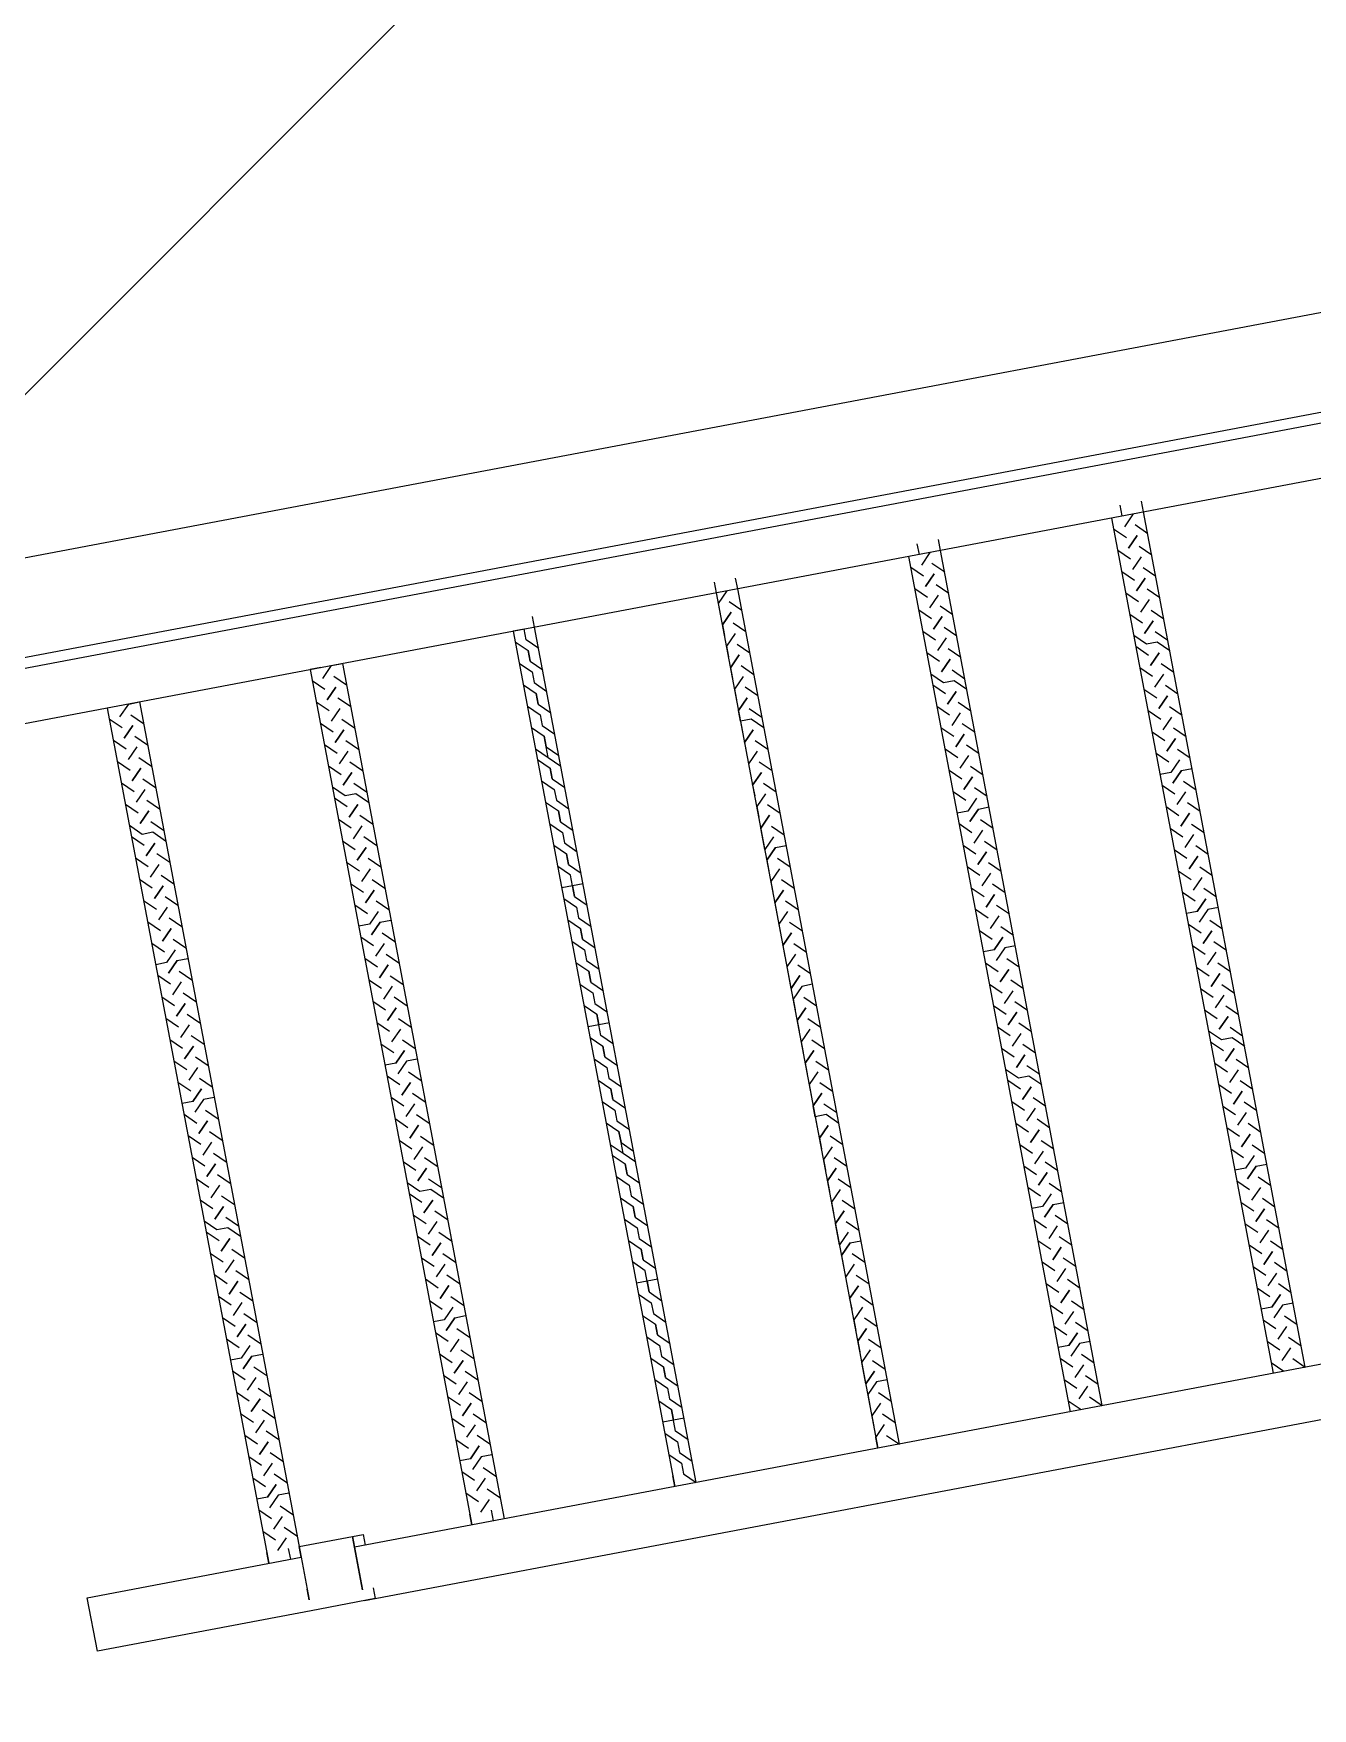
# Model space of a CAD drawing. Extents: x 407440 to 411585, y 6041728 to 6045069.
# Drawn here: x 408217.95 to 408224.7, y 6044252.97 to 6044261.81 of the extents above; entities that cross this region are included whole.
import ezdxf

# ---------------------------------------------------------------- set-up
doc = ezdxf.new("R2010")
doc.units = 0
doc.header["$LTSCALE"] = 5
doc.linetypes.add('foc-TIELINE', pattern=[1.875, 1.25, -0.625])
doc.layers.add('P-PROPOSED-EXISTING-H', color=59, linetype='Continuous')
doc.layers.add('T-TIE', color=201, linetype='foc-TIELINE')

# ---------------------------------------------------------------- blocks, each defined once
blk = doc.blocks.new('P-RIG-877')
at = {"layer": 'T-TIE', "linetype": 'ByBlock', "lineweight": 25}
for points in [[(-6.8196, -25.5561), (-5.7404, -25.5561), (-5.7404, -13.2258), (-9.5405, -13.2258), (-9.5405, -25.5561), (-8.4613, -25.5561)], [(-5.6715, -22.2956), (-5.6715, -25.1084), (-5.7289, -25.1084), (-5.7289, -22.2956), (-5.6944, -22.2956)], [(-6.7736, -25.5561), (-6.7736, -25.4528), (-5.8437, -25.4528), (-5.8437, -22.3645), (-9.4486, -22.3645), (-9.4486, -25.4528), (-8.5072, -25.4528), (-8.5072, -25.5561)], [(-4.6956, -24.8213), (-4.6956, -23.7651), (-4.6956, -23.7077), (-4.7071, -23.7077), (-4.7186, -23.7077), (-4.7071, -23.7077), (-4.753, -23.7077), (-4.7645, -23.7077), (-4.7645, -23.7651), (-4.753, -23.7651), (-4.753, -24.8213)], [(-4.7645, -23.811), (-4.753, -23.7996), (-5.6715, -23.7996), (-5.683, -23.7996)], [(-5.66, -23.811), (-5.6485, -23.7996)], [(-5.637, -23.811), (-5.6256, -23.7996)], [(-5.6141, -23.811), (-5.6026, -23.7996)], [(-5.5911, -23.811), (-5.5796, -23.7996)], [(-5.5682, -23.811), (-5.5567, -23.7996)], [(-5.5222, -23.7996), (-5.5337, -23.811), (-5.5337, -23.8225), (-5.5452, -23.834)], [(-5.5452, -23.811), (-5.5337, -23.7996)], [(-5.5108, -23.811), (-5.4993, -23.7996)], [(-5.4878, -23.811), (-5.4763, -23.7996)], [(-5.4648, -23.811), (-5.4533, -23.7996)], [(-5.4419, -23.811), (-5.4304, -23.7996)], [(-5.4189, -23.811), (-5.4074, -23.7996)], [(-5.3959, -23.811), (-5.3959, -23.7996)], [(-5.3845, -23.811), (-5.373, -23.7996)], [(-5.3615, -23.811), (-5.35, -23.7996)], [(-5.3385, -23.811), (-5.3271, -23.7996)], [(-5.3156, -23.811), (-5.3041, -23.7996)], [(-5.2926, -23.811), (-5.2811, -23.7996)], [(-5.2697, -23.811), (-5.2582, -23.7996)], [(-5.2467, -23.7996), (-5.2467, -23.811), (-5.2352, -23.8225)], [(-5.2352, -23.811), (-5.2237, -23.7996)], [(-5.2123, -23.811), (-5.2008, -23.7996)], [(-5.1893, -23.811), (-5.1778, -23.7996)], [(-5.1663, -23.811), (-5.1548, -23.7996)], [(-5.1434, -23.811), (-5.1319, -23.7996)], [(-5.0974, -23.7996), (-5.1089, -23.811), (-5.1089, -23.8225), (-5.1204, -23.834)], [(-5.1204, -23.811), (-5.1089, -23.7996)], [(-5.086, -23.811), (-5.0745, -23.7996)], [(-5.063, -23.811), (-5.0515, -23.7996)], [(-5.04, -23.811), (-5.0286, -23.7996)], [(-5.0171, -23.811), (-5.0056, -23.7996)], [(-4.9941, -23.811), (-4.9826, -23.7996)], [(-4.9712, -23.811), (-4.9712, -23.7996)], [(-4.9597, -23.811), (-4.9482, -23.7996)], [(-4.9367, -23.811), (-4.9252, -23.7996)], [(-4.9138, -23.811), (-4.9023, -23.7996)], [(-4.8908, -23.811), (-4.8793, -23.7996)], [(-4.8678, -23.811), (-4.8563, -23.7996)], [(-4.8449, -23.811), (-4.8334, -23.7996)], [(-4.8219, -23.7996), (-4.8219, -23.811), (-4.8104, -23.8225)], [(-4.8104, -23.811), (-4.7989, -23.7996)], [(-4.7875, -23.811), (-4.776, -23.7996)], [(-5.6715, -23.8225), (-5.683, -23.8225)], [(-5.6715, -23.811), (-5.66, -23.8225)], [(-5.66, -23.834), (-5.6485, -23.8225)], [(-5.637, -23.834), (-5.6256, -23.8225)], [(-5.6256, -23.811), (-5.6141, -23.8225)], [(-5.6141, -23.834), (-5.6026, -23.8225)], [(-5.5911, -23.834), (-5.5796, -23.8225)], [(-5.5796, -23.811), (-5.5682, -23.8225)], [(-5.5682, -23.834), (-5.5567, -23.8225)], [(-5.5337, -23.834), (-5.5222, -23.8225)], [(-5.5108, -23.834), (-5.4993, -23.8225)], [(-5.4993, -23.811), (-5.4878, -23.8225)], [(-5.4878, -23.834), (-5.4763, -23.8225)], [(-5.4648, -23.834), (-5.4533, -23.8225)], [(-5.4533, -23.811), (-5.4419, -23.8225)], [(-5.4419, -23.834), (-5.4304, -23.8225)], [(-5.4189, -23.834), (-5.4074, -23.8225)], [(-5.4074, -23.811), (-5.3959, -23.8225), (-5.3959, -23.834)], [(-5.3845, -23.834), (-5.373, -23.8225)], [(-5.373, -23.811), (-5.3615, -23.8225)], [(-5.3615, -23.834), (-5.35, -23.8225)], [(-5.3385, -23.834), (-5.3271, -23.8225)], [(-5.3271, -23.811), (-5.3156, -23.8225)], [(-5.3156, -23.834), (-5.3041, -23.8225)], [(-5.2926, -23.834), (-5.2811, -23.8225)], [(-5.2811, -23.811), (-5.2697, -23.8225)], [(-5.2697, -23.834), (-5.2582, -23.8225)], [(-5.2467, -23.8225), (-5.2582, -23.811), (-5.2467, -23.8225), (-5.2467, -23.834)], [(-5.2352, -23.834), (-5.2237, -23.8225)], [(-5.2123, -23.834), (-5.2008, -23.8225)], [(-5.2008, -23.811), (-5.1893, -23.8225)], [(-5.1893, -23.834), (-5.1778, -23.8225)], [(-5.1663, -23.834), (-5.1548, -23.8225)], [(-5.1548, -23.811), (-5.1434, -23.8225)], [(-5.1434, -23.834), (-5.1319, -23.8225)], [(-5.1089, -23.834), (-5.0974, -23.8225)], [(-5.086, -23.834), (-5.0745, -23.8225)], [(-5.0745, -23.811), (-5.063, -23.8225)], [(-5.063, -23.834), (-5.0515, -23.8225)], [(-5.04, -23.834), (-5.0286, -23.8225)], [(-5.0286, -23.811), (-5.0171, -23.8225)], [(-5.0171, -23.834), (-5.0056, -23.8225)], [(-4.9941, -23.834), (-4.9826, -23.8225)], [(-4.9826, -23.811), (-4.9712, -23.8225), (-4.9712, -23.834)], [(-4.9597, -23.834), (-4.9482, -23.8225)], [(-4.9482, -23.811), (-4.9367, -23.8225)], [(-4.9367, -23.834), (-4.9252, -23.8225)], [(-4.9138, -23.834), (-4.9023, -23.8225)], [(-4.9023, -23.811), (-4.8908, -23.8225)], [(-4.8908, -23.834), (-4.8793, -23.8225)], [(-4.8678, -23.834), (-4.8563, -23.8225)], [(-4.8563, -23.811), (-4.8449, -23.8225)], [(-4.8449, -23.834), (-4.8334, -23.8225)], [(-4.8219, -23.8225), (-4.8334, -23.811), (-4.8219, -23.8225), (-4.8219, -23.834)], [(-4.8104, -23.834), (-4.7989, -23.8225)], [(-4.7989, -23.811), (-4.7875, -23.8225)], [(-4.7875, -23.834), (-4.776, -23.8225)], [(-4.776, -23.811), (-4.7645, -23.8225)], [(-4.7645, -23.834), (-4.753, -23.8225)], [(-5.6715, -23.834), (-4.753, -23.834)], [(-4.7645, -24.0292), (-4.753, -24.0177), (-5.6715, -24.0177), (-5.683, -24.0177)], [(-5.66, -24.0292), (-5.6485, -24.0177)], [(-5.637, -24.0292), (-5.6256, -24.0177)], [(-5.6141, -24.0292), (-5.6026, -24.0177)], [(-5.5911, -24.0292), (-5.5796, -24.0177)], [(-5.5682, -24.0292), (-5.5567, -24.0177)], [(-5.5222, -24.0177), (-5.5337, -24.0292), (-5.5337, -24.0406), (-5.5452, -24.0521)], [(-5.5452, -24.0292), (-5.5337, -24.0177)], [(-5.5108, -24.0292), (-5.4993, -24.0177)], [(-5.4878, -24.0292), (-5.4763, -24.0177)], [(-5.4648, -24.0292), (-5.4533, -24.0177)], [(-5.4419, -24.0292), (-5.4304, -24.0177)], [(-5.4189, -24.0292), (-5.4074, -24.0177)], [(-5.3959, -24.0292), (-5.3959, -24.0177)], [(-5.3845, -24.0292), (-5.373, -24.0177)], [(-5.3615, -24.0292), (-5.35, -24.0177)], [(-5.3385, -24.0292), (-5.3271, -24.0177)], [(-5.3156, -24.0292), (-5.3041, -24.0177)], [(-5.2926, -24.0292), (-5.2811, -24.0177)], [(-5.2697, -24.0292), (-5.2582, -24.0177)], [(-5.2467, -24.0177), (-5.2467, -24.0292), (-5.2352, -24.0406)], [(-5.2352, -24.0292), (-5.2237, -24.0177)], [(-5.2123, -24.0292), (-5.2008, -24.0177)], [(-5.1893, -24.0292), (-5.1778, -24.0177)], [(-5.1663, -24.0292), (-5.1548, -24.0177)], [(-5.1434, -24.0292), (-5.1319, -24.0177)], [(-5.0974, -24.0177), (-5.1089, -24.0292), (-5.1089, -24.0406), (-5.1204, -24.0521)], [(-5.1204, -24.0292), (-5.1089, -24.0177)], [(-5.086, -24.0292), (-5.0745, -24.0177)], [(-5.063, -24.0292), (-5.0515, -24.0177)], [(-5.04, -24.0292), (-5.0286, -24.0177)], [(-5.0171, -24.0292), (-5.0056, -24.0177)], [(-4.9941, -24.0292), (-4.9826, -24.0177)], [(-4.9712, -24.0292), (-4.9712, -24.0177)], [(-4.9597, -24.0292), (-4.9482, -24.0177)], [(-4.9367, -24.0292), (-4.9252, -24.0177)], [(-4.9138, -24.0292), (-4.9023, -24.0177)], [(-4.8908, -24.0292), (-4.8793, -24.0177)], [(-4.8678, -24.0292), (-4.8563, -24.0177)], [(-4.8449, -24.0292), (-4.8334, -24.0177)], [(-4.8219, -24.0177), (-4.8219, -24.0292), (-4.8104, -24.0406)], [(-4.8104, -24.0292), (-4.7989, -24.0177)], [(-4.7875, -24.0292), (-4.776, -24.0177)], [(-5.6715, -24.0292), (-5.66, -24.0406)], [(-5.6256, -24.0292), (-5.6141, -24.0406)], [(-5.5796, -24.0292), (-5.5682, -24.0406)], [(-5.4993, -24.0292), (-5.4878, -24.0406)], [(-5.4533, -24.0292), (-5.4419, -24.0406)], [(-5.4074, -24.0292), (-5.3959, -24.0406), (-5.3959, -24.0521)], [(-5.373, -24.0292), (-5.3615, -24.0406)], [(-5.3271, -24.0292), (-5.3156, -24.0406)], [(-5.2811, -24.0292), (-5.2697, -24.0406)], [(-5.2467, -24.0406), (-5.2582, -24.0292), (-5.2467, -24.0406), (-5.2467, -24.0521)], [(-5.2008, -24.0292), (-5.1893, -24.0406)], [(-5.1548, -24.0292), (-5.1434, -24.0406)], [(-5.0745, -24.0292), (-5.063, -24.0406)], [(-5.0286, -24.0292), (-5.0171, -24.0406)], [(-4.9826, -24.0292), (-4.9712, -24.0406), (-4.9712, -24.0521)], [(-4.9482, -24.0292), (-4.9367, -24.0406)], [(-4.9023, -24.0292), (-4.8908, -24.0406)], [(-4.8563, -24.0292), (-4.8449, -24.0406)], [(-4.8219, -24.0406), (-4.8334, -24.0292), (-4.8219, -24.0406), (-4.8219, -24.0521)], [(-4.7989, -24.0292), (-4.7875, -24.0406)], [(-4.776, -24.0292), (-4.7645, -24.0406)], [(-5.6715, -24.0406), (-5.683, -24.0406)], [(-5.6715, -24.0521), (-4.753, -24.0521)], [(-5.66, -24.0521), (-5.6485, -24.0406)], [(-5.637, -24.0521), (-5.6256, -24.0406)], [(-5.6141, -24.0521), (-5.6026, -24.0406)], [(-5.5911, -24.0521), (-5.5796, -24.0406)], [(-5.5682, -24.0521), (-5.5567, -24.0406)], [(-5.5337, -24.0521), (-5.5222, -24.0406)], [(-5.5108, -24.0521), (-5.4993, -24.0406)], [(-5.4878, -24.0521), (-5.4763, -24.0406)], [(-5.4648, -24.0521), (-5.4533, -24.0406)], [(-5.4419, -24.0521), (-5.4304, -24.0406)], [(-5.4189, -24.0521), (-5.4074, -24.0406)], [(-5.3845, -24.0521), (-5.373, -24.0406)], [(-5.3615, -24.0521), (-5.35, -24.0406)], [(-5.3385, -24.0521), (-5.3271, -24.0406)], [(-5.3156, -24.0521), (-5.3041, -24.0406)], [(-5.2926, -24.0521), (-5.2811, -24.0406)], [(-5.2697, -24.0521), (-5.2582, -24.0406)], [(-5.2352, -24.0521), (-5.2237, -24.0406)], [(-5.2123, -24.0521), (-5.2008, -24.0406)], [(-5.1893, -24.0521), (-5.1778, -24.0406)], [(-5.1663, -24.0521), (-5.1548, -24.0406)], [(-5.1434, -24.0521), (-5.1319, -24.0406)], [(-5.1089, -24.0521), (-5.0974, -24.0406)], [(-5.086, -24.0521), (-5.0745, -24.0406)], [(-5.063, -24.0521), (-5.0515, -24.0406)], [(-5.04, -24.0521), (-5.0286, -24.0406)], [(-5.0171, -24.0521), (-5.0056, -24.0406)], [(-4.9941, -24.0521), (-4.9826, -24.0406)], [(-4.9597, -24.0521), (-4.9482, -24.0406)], [(-4.9367, -24.0521), (-4.9252, -24.0406)], [(-4.9138, -24.0521), (-4.9023, -24.0406)], [(-4.8908, -24.0521), (-4.8793, -24.0406)], [(-4.8678, -24.0521), (-4.8563, -24.0406)], [(-4.8449, -24.0521), (-4.8334, -24.0406)], [(-4.8104, -24.0521), (-4.7989, -24.0406)], [(-4.7875, -24.0521), (-4.776, -24.0406)], [(-4.7645, -24.0521), (-4.753, -24.0406)], [(-4.7645, -24.2473), (-4.753, -24.2358), (-5.6715, -24.2358), (-5.683, -24.2358)], [(-5.683, -24.2588), (-5.6715, -24.2588), (-4.753, -24.2588), (-4.7645, -24.2588), (-4.776, -24.2473)], [(-5.6715, -24.2473), (-5.66, -24.2588), (-5.6485, -24.2588)], [(-5.66, -24.2473), (-5.6485, -24.2358)], [(-5.637, -24.2588), (-5.6485, -24.2473), (-5.637, -24.2588), (-5.6256, -24.2588)], [(-5.637, -24.2473), (-5.6256, -24.2358)], [(-5.6256, -24.2473), (-5.6141, -24.2588), (-5.6026, -24.2588)], [(-5.6141, -24.2473), (-5.6026, -24.2358)], [(-5.5911, -24.2588), (-5.6026, -24.2473), (-5.5911, -24.2588), (-5.5796, -24.2588)], [(-5.5911, -24.2473), (-5.5796, -24.2358)], [(-5.5796, -24.2473), (-5.5682, -24.2588), (-5.5567, -24.2588)], [(-5.5682, -24.2473), (-5.5567, -24.2358)], [(-5.5222, -24.2358), (-5.5337, -24.2473), (-5.5337, -24.2588), (-5.5452, -24.2588), (-5.5567, -24.2473), (-5.5452, -24.2588)], [(-5.5452, -24.2473), (-5.5337, -24.2358)], [(-5.5108, -24.2588), (-5.5222, -24.2473), (-5.5108, -24.2588), (-5.4993, -24.2588)], [(-5.5108, -24.2473), (-5.4993, -24.2358)], [(-5.4993, -24.2473), (-5.4878, -24.2588), (-5.4763, -24.2588)], [(-5.4878, -24.2473), (-5.4763, -24.2358)], [(-5.4648, -24.2588), (-5.4763, -24.2473), (-5.4648, -24.2588), (-5.4533, -24.2588)], [(-5.4648, -24.2473), (-5.4533, -24.2358)], [(-5.4533, -24.2473), (-5.4419, -24.2588), (-5.4304, -24.2588)], [(-5.4419, -24.2473), (-5.4304, -24.2358)], [(-5.4074, -24.2473), (-5.3959, -24.2588), (-5.4074, -24.2588), (-5.4189, -24.2588), (-5.4304, -24.2473), (-5.4189, -24.2588)], [(-5.4189, -24.2473), (-5.4074, -24.2358)], [(-5.3959, -24.2473), (-5.3959, -24.2358)], [(-5.3845, -24.2588), (-5.3959, -24.2473), (-5.3845, -24.2588), (-5.373, -24.2588)], [(-5.3845, -24.2473), (-5.373, -24.2358)], [(-5.373, -24.2473), (-5.3615, -24.2588), (-5.35, -24.2588)], [(-5.3615, -24.2473), (-5.35, -24.2358)], [(-5.3385, -24.2588), (-5.35, -24.2473), (-5.3385, -24.2588), (-5.3271, -24.2588)], [(-5.3385, -24.2473), (-5.3271, -24.2358)], [(-5.3271, -24.2473), (-5.3156, -24.2588), (-5.3041, -24.2588)], [(-5.3156, -24.2473), (-5.3041, -24.2358)], [(-5.2926, -24.2588), (-5.3041, -24.2473), (-5.2926, -24.2588), (-5.2811, -24.2588)], [(-5.2926, -24.2473), (-5.2811, -24.2358)], [(-5.2467, -24.2588), (-5.2582, -24.2473), (-5.2467, -24.2588), (-5.2582, -24.2588), (-5.2697, -24.2588), (-5.2811, -24.2473)], [(-5.2697, -24.2473), (-5.2582, -24.2358)], [(-5.2467, -24.2358), (-5.2467, -24.2473), (-5.2352, -24.2588), (-5.2237, -24.2588)], [(-5.2352, -24.2473), (-5.2237, -24.2358)], [(-5.2123, -24.2588), (-5.2237, -24.2473), (-5.2123, -24.2588), (-5.2008, -24.2588)], [(-5.2123, -24.2473), (-5.2008, -24.2358)], [(-5.2008, -24.2473), (-5.1893, -24.2588), (-5.1778, -24.2588)], [(-5.1893, -24.2473), (-5.1778, -24.2358)], [(-5.1663, -24.2588), (-5.1778, -24.2473), (-5.1663, -24.2588), (-5.1548, -24.2588)], [(-5.1663, -24.2473), (-5.1548, -24.2358)], [(-5.1548, -24.2473), (-5.1434, -24.2588), (-5.1319, -24.2588)], [(-5.1434, -24.2473), (-5.1319, -24.2358)], [(-5.0974, -24.2358), (-5.1089, -24.2473), (-5.1089, -24.2588), (-5.1204, -24.2588), (-5.1319, -24.2473), (-5.1204, -24.2588)], [(-5.1204, -24.2473), (-5.1089, -24.2358)], [(-5.086, -24.2588), (-5.0974, -24.2473), (-5.086, -24.2588), (-5.0745, -24.2588)], [(-5.086, -24.2473), (-5.0745, -24.2358)], [(-5.0745, -24.2473), (-5.063, -24.2588), (-5.0515, -24.2588)], [(-5.063, -24.2473), (-5.0515, -24.2358)], [(-5.04, -24.2588), (-5.0515, -24.2473), (-5.04, -24.2588), (-5.0286, -24.2588)], [(-5.04, -24.2473), (-5.0286, -24.2358)], [(-5.0286, -24.2473), (-5.0171, -24.2588), (-5.0056, -24.2588)], [(-5.0171, -24.2473), (-5.0056, -24.2358)], [(-4.9826, -24.2473), (-4.9712, -24.2588), (-4.9826, -24.2588), (-4.9941, -24.2588), (-5.0056, -24.2473), (-4.9941, -24.2588)], [(-4.9941, -24.2473), (-4.9826, -24.2358)], [(-4.9712, -24.2473), (-4.9712, -24.2358)], [(-4.9597, -24.2588), (-4.9712, -24.2473), (-4.9597, -24.2588), (-4.9482, -24.2588)], [(-4.9597, -24.2473), (-4.9482, -24.2358)], [(-4.9482, -24.2473), (-4.9367, -24.2588), (-4.9252, -24.2588)], [(-4.9367, -24.2473), (-4.9252, -24.2358)], [(-4.9138, -24.2588), (-4.9252, -24.2473), (-4.9138, -24.2588), (-4.9023, -24.2588)], [(-4.9138, -24.2473), (-4.9023, -24.2358)], [(-4.9023, -24.2473), (-4.8908, -24.2588), (-4.8793, -24.2588)], [(-4.8908, -24.2473), (-4.8793, -24.2358)], [(-4.8678, -24.2588), (-4.8793, -24.2473), (-4.8678, -24.2588), (-4.8563, -24.2588)], [(-4.8678, -24.2473), (-4.8563, -24.2358)], [(-4.8219, -24.2588), (-4.8334, -24.2473), (-4.8219, -24.2588), (-4.8334, -24.2588), (-4.8449, -24.2588), (-4.8563, -24.2473)], [(-4.8449, -24.2473), (-4.8334, -24.2358)], [(-4.8219, -24.2358), (-4.8219, -24.2473), (-4.8104, -24.2588), (-4.7989, -24.2588)], [(-4.8104, -24.2473), (-4.7989, -24.2358)], [(-4.7989, -24.2473), (-4.7875, -24.2588), (-4.776, -24.2588)], [(-4.7875, -24.2473), (-4.776, -24.2358)], [(-5.5337, -24.2588), (-5.5222, -24.2588)], [(-5.1089, -24.2588), (-5.0974, -24.2588)], [(-4.7875, -24.4769), (-4.776, -24.4654), (-4.7645, -24.4654), (-4.753, -24.454), (-5.6715, -24.454), (-5.683, -24.454)], [(-5.6485, -24.454), (-5.66, -24.4654), (-5.6715, -24.4654), (-5.6715, -24.4769), (-4.753, -24.4769), (-4.7645, -24.4769)], [(-5.637, -24.4654), (-5.6485, -24.4654), (-5.637, -24.4654), (-5.6256, -24.454)], [(-5.637, -24.4769), (-5.6256, -24.4654), (-5.6141, -24.4654), (-5.6026, -24.454)], [(-5.5911, -24.4654), (-5.6026, -24.4654), (-5.5911, -24.4654), (-5.5796, -24.454)], [(-5.5911, -24.4769), (-5.5796, -24.4654), (-5.5682, -24.4654), (-5.5567, -24.454)], [(-5.5337, -24.4654), (-5.5452, -24.4654), (-5.5567, -24.4654), (-5.5452, -24.4654), (-5.5337, -24.454)], [(-5.5452, -24.4769), (-5.5337, -24.4654), (-5.5222, -24.454)], [(-5.5108, -24.4654), (-5.5222, -24.4654), (-5.5108, -24.4654), (-5.4993, -24.454)], [(-5.5108, -24.4769), (-5.4993, -24.4654), (-5.4878, -24.4654), (-5.4763, -24.454)], [(-5.4648, -24.4654), (-5.4763, -24.4654), (-5.4648, -24.4654), (-5.4533, -24.454)], [(-5.4648, -24.4769), (-5.4533, -24.4654), (-5.4419, -24.4654), (-5.4304, -24.454)], [(-5.4189, -24.4654), (-5.4304, -24.4654), (-5.4189, -24.4654), (-5.4074, -24.454)], [(-5.3959, -24.4654), (-5.3845, -24.4654), (-5.373, -24.454)], [(-5.3959, -24.454), (-5.3959, -24.4769)], [(-5.3845, -24.4769), (-5.373, -24.4654), (-5.3615, -24.4654), (-5.35, -24.454)], [(-5.3385, -24.4654), (-5.35, -24.4654), (-5.3385, -24.4654), (-5.3271, -24.454)], [(-5.3385, -24.4769), (-5.3271, -24.4654), (-5.3156, -24.4654), (-5.3041, -24.454)], [(-5.2926, -24.4654), (-5.3041, -24.4654), (-5.2926, -24.4654), (-5.2811, -24.454)], [(-5.2926, -24.4769), (-5.2811, -24.4654), (-5.2697, -24.4654), (-5.2582, -24.454)], [(-5.2237, -24.454), (-5.2352, -24.4654), (-5.2582, -24.4654), (-5.2467, -24.4654)], [(-5.2467, -24.454), (-5.2467, -24.4769)], [(-5.2123, -24.4654), (-5.2237, -24.4654), (-5.2123, -24.4654), (-5.2008, -24.454)], [(-5.2123, -24.4769), (-5.2008, -24.4654), (-5.1893, -24.4654), (-5.1778, -24.454)], [(-5.1663, -24.4654), (-5.1778, -24.4654), (-5.1663, -24.4654), (-5.1548, -24.454)], [(-5.1663, -24.4769), (-5.1548, -24.4654), (-5.1434, -24.4654), (-5.1319, -24.454)], [(-5.1089, -24.4654), (-5.1204, -24.4654), (-5.1319, -24.4654), (-5.1204, -24.4654), (-5.1089, -24.454)], [(-5.1204, -24.4769), (-5.1089, -24.4654), (-5.0974, -24.454)], [(-5.086, -24.4654), (-5.0974, -24.4654), (-5.086, -24.4654), (-5.0745, -24.454)], [(-5.086, -24.4769), (-5.0745, -24.4654), (-5.063, -24.4654), (-5.0515, -24.454)], [(-5.04, -24.4654), (-5.0515, -24.4654), (-5.04, -24.4654), (-5.0286, -24.454)], [(-5.04, -24.4769), (-5.0286, -24.4654), (-5.0171, -24.4654), (-5.0056, -24.454)], [(-4.9941, -24.4654), (-5.0056, -24.4654), (-4.9941, -24.4654), (-4.9826, -24.454)], [(-4.9712, -24.4654), (-4.9597, -24.4654), (-4.9482, -24.454)], [(-4.9712, -24.454), (-4.9712, -24.4769)], [(-4.9597, -24.4769), (-4.9482, -24.4654), (-4.9367, -24.4654), (-4.9252, -24.454)], [(-4.9138, -24.4654), (-4.9252, -24.4654), (-4.9138, -24.4654), (-4.9023, -24.454)], [(-4.9138, -24.4769), (-4.9023, -24.4654), (-4.8908, -24.4654), (-4.8793, -24.454)], [(-4.8678, -24.4654), (-4.8793, -24.4654), (-4.8678, -24.4654), (-4.8563, -24.454)], [(-4.8678, -24.4769), (-4.8563, -24.4654), (-4.8449, -24.4654), (-4.8334, -24.454)], [(-4.7989, -24.454), (-4.8104, -24.4654), (-4.8334, -24.4654), (-4.8219, -24.4654)], [(-4.8219, -24.454), (-4.8219, -24.4769)], [(-4.8104, -24.4769), (-4.7989, -24.4654), (-4.7875, -24.4654), (-4.776, -24.454)], [(-5.66, -24.4769), (-5.6485, -24.4654)], [(-5.6141, -24.4769), (-5.6026, -24.4654)], [(-5.5682, -24.4769), (-5.5567, -24.4654)], [(-5.5337, -24.4769), (-5.5222, -24.4654)], [(-5.4878, -24.4769), (-5.4763, -24.4654)], [(-5.4419, -24.4769), (-5.4304, -24.4654)], [(-5.3845, -24.4654), (-5.4074, -24.4654), (-5.4189, -24.4769)], [(-5.3615, -24.4769), (-5.35, -24.4654)], [(-5.3156, -24.4769), (-5.3041, -24.4654)], [(-5.2697, -24.4769), (-5.2582, -24.4654)], [(-5.2352, -24.4769), (-5.2237, -24.4654)], [(-5.1893, -24.4769), (-5.1778, -24.4654)], [(-5.1434, -24.4769), (-5.1319, -24.4654)], [(-5.1089, -24.4769), (-5.0974, -24.4654)], [(-5.063, -24.4769), (-5.0515, -24.4654)], [(-5.0171, -24.4769), (-5.0056, -24.4654)], [(-4.9597, -24.4654), (-4.9826, -24.4654), (-4.9941, -24.4769)], [(-4.9367, -24.4769), (-4.9252, -24.4654)], [(-4.8908, -24.4769), (-4.8793, -24.4654)], [(-4.8449, -24.4769), (-4.8334, -24.4654)], [(-5.66, -24.6836), (-5.6715, -24.6721), (-5.6715, -24.6606), (-4.753, -24.6606)], [(-5.66, -24.6721), (-5.6485, -24.6606)], [(-5.637, -24.6721), (-5.6256, -24.6606)], [(-5.6256, -24.6721), (-5.6141, -24.6836)], [(-5.6141, -24.6721), (-5.6026, -24.6606)], [(-5.5911, -24.6721), (-5.5796, -24.6606)], [(-5.5796, -24.6721), (-5.5682, -24.6836)], [(-5.5682, -24.6721), (-5.5567, -24.6606)], [(-5.5222, -24.6606), (-5.5337, -24.6721), (-5.5337, -24.6836), (-5.5452, -24.6951)], [(-5.5452, -24.6721), (-5.5337, -24.6606)], [(-5.5108, -24.6721), (-5.4993, -24.6606)], [(-5.4993, -24.6721), (-5.4878, -24.6836)], [(-5.4878, -24.6721), (-5.4763, -24.6606)], [(-5.4648, -24.6721), (-5.4533, -24.6606)], [(-5.4533, -24.6721), (-5.4419, -24.6836)], [(-5.4419, -24.6721), (-5.4304, -24.6606)], [(-5.4189, -24.6721), (-5.4074, -24.6606)], [(-5.4074, -24.6721), (-5.3959, -24.6836), (-5.3959, -24.6951)], [(-5.3959, -24.6721), (-5.3959, -24.6606)], [(-5.3845, -24.6721), (-5.373, -24.6606)], [(-5.373, -24.6721), (-5.3615, -24.6836)], [(-5.3615, -24.6721), (-5.35, -24.6606)], [(-5.3385, -24.6721), (-5.3271, -24.6606)], [(-5.3271, -24.6721), (-5.3156, -24.6836)], [(-5.3156, -24.6721), (-5.3041, -24.6606)], [(-5.2926, -24.6721), (-5.2811, -24.6606)], [(-5.2811, -24.6721), (-5.2697, -24.6836)], [(-5.2697, -24.6721), (-5.2582, -24.6606)], [(-5.2467, -24.6836), (-5.2582, -24.6721), (-5.2467, -24.6836), (-5.2467, -24.6951)], [(-5.2467, -24.6606), (-5.2467, -24.6721), (-5.2352, -24.6836)], [(-5.2352, -24.6721), (-5.2237, -24.6606)], [(-5.2123, -24.6721), (-5.2008, -24.6606)], [(-5.2008, -24.6721), (-5.1893, -24.6836)], [(-5.1893, -24.6721), (-5.1778, -24.6606)], [(-5.1663, -24.6721), (-5.1548, -24.6606)], [(-5.1548, -24.6721), (-5.1434, -24.6836)], [(-5.1434, -24.6721), (-5.1319, -24.6606)], [(-5.0974, -24.6606), (-5.1089, -24.6721), (-5.1089, -24.6836), (-5.1204, -24.6951)], [(-5.1204, -24.6721), (-5.1089, -24.6606)], [(-5.086, -24.6721), (-5.0745, -24.6606)], [(-5.0745, -24.6721), (-5.063, -24.6836)], [(-5.063, -24.6721), (-5.0515, -24.6606)], [(-5.04, -24.6721), (-5.0286, -24.6606)], [(-5.0286, -24.6721), (-5.0171, -24.6836)], [(-5.0171, -24.6721), (-5.0056, -24.6606)], [(-4.9941, -24.6721), (-4.9826, -24.6606)], [(-4.9826, -24.6721), (-4.9712, -24.6836), (-4.9712, -24.6951)], [(-4.9712, -24.6721), (-4.9712, -24.6606)], [(-4.9597, -24.6721), (-4.9482, -24.6606)], [(-4.9482, -24.6721), (-4.9367, -24.6836)], [(-4.9367, -24.6721), (-4.9252, -24.6606)], [(-4.9138, -24.6721), (-4.9023, -24.6606)], [(-4.9023, -24.6721), (-4.8908, -24.6836)], [(-4.8908, -24.6721), (-4.8793, -24.6606)], [(-4.8678, -24.6721), (-4.8563, -24.6606)], [(-4.8563, -24.6721), (-4.8449, -24.6836)], [(-4.8449, -24.6721), (-4.8334, -24.6606)], [(-4.8219, -24.6836), (-4.8334, -24.6721), (-4.8219, -24.6836), (-4.8219, -24.6951)], [(-4.8219, -24.6606), (-4.8219, -24.6721), (-4.8104, -24.6836)], [(-4.8104, -24.6721), (-4.7989, -24.6606)], [(-4.7989, -24.6721), (-4.7875, -24.6836)], [(-4.7875, -24.6721), (-4.776, -24.6606)], [(-4.776, -24.6721), (-4.7645, -24.6836)], [(-4.7645, -24.6721), (-4.753, -24.6721)], [(-5.6715, -24.6836), (-5.6715, -24.6951), (-4.753, -24.6951), (-4.7645, -24.6951)], [(-5.66, -24.6951), (-5.6485, -24.6836)], [(-5.637, -24.6951), (-5.6256, -24.6836)], [(-5.6141, -24.6951), (-5.6026, -24.6836)], [(-5.5911, -24.6951), (-5.5796, -24.6836)], [(-5.5682, -24.6951), (-5.5567, -24.6836)], [(-5.5337, -24.6951), (-5.5222, -24.6836)], [(-5.5108, -24.6951), (-5.4993, -24.6836)], [(-5.4878, -24.6951), (-5.4763, -24.6836)], [(-5.4648, -24.6951), (-5.4533, -24.6836)], [(-5.4419, -24.6951), (-5.4304, -24.6836)], [(-5.4189, -24.6951), (-5.4074, -24.6836)], [(-5.3845, -24.6951), (-5.373, -24.6836)], [(-5.3615, -24.6951), (-5.35, -24.6836)], [(-5.3385, -24.6951), (-5.3271, -24.6836)], [(-5.3156, -24.6951), (-5.3041, -24.6836)], [(-5.2926, -24.6951), (-5.2811, -24.6836)], [(-5.2697, -24.6951), (-5.2582, -24.6836)], [(-5.2352, -24.6951), (-5.2237, -24.6836)], [(-5.2123, -24.6951), (-5.2008, -24.6836)], [(-5.1893, -24.6951), (-5.1778, -24.6836)], [(-5.1663, -24.6951), (-5.1548, -24.6836)], [(-5.1434, -24.6951), (-5.1319, -24.6836)], [(-5.1089, -24.6951), (-5.0974, -24.6836)], [(-5.086, -24.6951), (-5.0745, -24.6836)], [(-5.063, -24.6951), (-5.0515, -24.6836)], [(-5.04, -24.6951), (-5.0286, -24.6836)], [(-5.0171, -24.6951), (-5.0056, -24.6836)], [(-4.9941, -24.6951), (-4.9826, -24.6836)], [(-4.9597, -24.6951), (-4.9482, -24.6836)], [(-4.9367, -24.6951), (-4.9252, -24.6836)], [(-4.9138, -24.6951), (-4.9023, -24.6836)], [(-4.8908, -24.6951), (-4.8793, -24.6836)], [(-4.8678, -24.6951), (-4.8563, -24.6836)], [(-4.8449, -24.6951), (-4.8334, -24.6836)], [(-4.8104, -24.6951), (-4.7989, -24.6836)], [(-4.7875, -24.6951), (-4.776, -24.6836)], [(-5.66, -24.9017), (-5.6715, -24.8902), (-5.6715, -24.8787), (-4.753, -24.8787), (-4.7645, -24.8787), (-4.7645, -24.8099), (-4.753, -24.8099)], [(-4.7071, -24.8099), (-4.6956, -24.8099), (-4.6956, -24.8787), (-4.6956, -25.1084), (-4.753, -25.1084), (-4.753, -24.8787), (-4.7071, -24.8787), (-4.7186, -24.8787)], [(-4.7071, -24.8213), (-4.753, -24.8213), (-4.7071, -24.8213)], [(-5.66, -24.8902), (-5.6485, -24.8787)], [(-5.637, -24.8902), (-5.6256, -24.8787)], [(-5.6141, -24.8902), (-5.6026, -24.8787)], [(-5.5911, -24.8902), (-5.5796, -24.8787)], [(-5.5682, -24.8902), (-5.5567, -24.8787)], [(-5.5222, -24.8787), (-5.5337, -24.8902), (-5.5337, -24.9017), (-5.5452, -24.9132)], [(-5.5452, -24.8902), (-5.5337, -24.8787)], [(-5.5108, -24.8902), (-5.4993, -24.8787)], [(-5.4878, -24.8902), (-5.4763, -24.8787)], [(-5.4648, -24.8902), (-5.4533, -24.8787)], [(-5.4419, -24.8902), (-5.4304, -24.8787)], [(-5.4189, -24.8902), (-5.4074, -24.8787)], [(-5.3959, -24.8902), (-5.3959, -24.8787)], [(-5.3845, -24.8902), (-5.373, -24.8787)], [(-5.3615, -24.8902), (-5.35, -24.8787)], [(-5.3385, -24.8902), (-5.3271, -24.8787)], [(-5.3156, -24.8902), (-5.3041, -24.8787)], [(-5.2926, -24.8902), (-5.2811, -24.8787)], [(-5.2697, -24.8902), (-5.2582, -24.8787)], [(-5.2467, -24.8787), (-5.2467, -24.8902), (-5.2352, -24.9017)], [(-5.2352, -24.8902), (-5.2237, -24.8787)], [(-5.2123, -24.8902), (-5.2008, -24.8787)], [(-5.1893, -24.8902), (-5.1778, -24.8787)], [(-5.1663, -24.8902), (-5.1548, -24.8787)], [(-5.1434, -24.8902), (-5.1319, -24.8787)], [(-5.0974, -24.8787), (-5.1089, -24.8902), (-5.1089, -24.9017), (-5.1204, -24.9132)], [(-5.1204, -24.8902), (-5.1089, -24.8787)], [(-5.086, -24.8902), (-5.0745, -24.8787)], [(-5.063, -24.8902), (-5.0515, -24.8787)], [(-5.04, -24.8902), (-5.0286, -24.8787)], [(-5.0171, -24.8902), (-5.0056, -24.8787)], [(-4.9941, -24.8902), (-4.9826, -24.8787)], [(-4.9712, -24.8902), (-4.9712, -24.8787)], [(-4.9597, -24.8902), (-4.9482, -24.8787)], [(-4.9367, -24.8902), (-4.9252, -24.8787)], [(-4.9138, -24.8902), (-4.9023, -24.8787)], [(-4.8908, -24.8902), (-4.8793, -24.8787)], [(-4.8678, -24.8902), (-4.8563, -24.8787)], [(-4.8449, -24.8902), (-4.8334, -24.8787)], [(-4.8219, -24.8787), (-4.8219, -24.8902), (-4.8104, -24.9017)], [(-4.8104, -24.8902), (-4.7989, -24.8787)], [(-4.7875, -24.8902), (-4.776, -24.8787)], [(-5.6715, -24.9017), (-5.6715, -24.9132), (-4.753, -24.9132), (-4.7645, -24.9132)], [(-5.66, -24.9132), (-5.6485, -24.9017)], [(-5.637, -24.9132), (-5.6256, -24.9017)], [(-5.6256, -24.8902), (-5.6141, -24.9017)], [(-5.6141, -24.9132), (-5.6026, -24.9017)], [(-5.5911, -24.9132), (-5.5796, -24.9017)], [(-5.5796, -24.8902), (-5.5682, -24.9017)], [(-5.5682, -24.9132), (-5.5567, -24.9017)], [(-5.5337, -24.9132), (-5.5222, -24.9017)], [(-5.5108, -24.9132), (-5.4993, -24.9017)], [(-5.4993, -24.8902), (-5.4878, -24.9017)], [(-5.4878, -24.9132), (-5.4763, -24.9017)], [(-5.4648, -24.9132), (-5.4533, -24.9017)], [(-5.4533, -24.8902), (-5.4419, -24.9017)], [(-5.4419, -24.9132), (-5.4304, -24.9017)], [(-5.4189, -24.9132), (-5.4074, -24.9017)], [(-5.4074, -24.8902), (-5.3959, -24.9017), (-5.3959, -24.9132)], [(-5.3845, -24.9132), (-5.373, -24.9017)], [(-5.373, -24.8902), (-5.3615, -24.9017)], [(-5.3615, -24.9132), (-5.35, -24.9017)], [(-5.3385, -24.9132), (-5.3271, -24.9017)], [(-5.3271, -24.8902), (-5.3156, -24.9017)], [(-5.3156, -24.9132), (-5.3041, -24.9017)], [(-5.2926, -24.9132), (-5.2811, -24.9017)], [(-5.2811, -24.8902), (-5.2697, -24.9017)], [(-5.2697, -24.9132), (-5.2582, -24.9017)], [(-5.2467, -24.9017), (-5.2582, -24.8902), (-5.2467, -24.9017), (-5.2467, -24.9132)], [(-5.2352, -24.9132), (-5.2237, -24.9017)], [(-5.2123, -24.9132), (-5.2008, -24.9017)], [(-5.2008, -24.8902), (-5.1893, -24.9017)], [(-5.1893, -24.9132), (-5.1778, -24.9017)], [(-5.1663, -24.9132), (-5.1548, -24.9017)], [(-5.1548, -24.8902), (-5.1434, -24.9017)], [(-5.1434, -24.9132), (-5.1319, -24.9017)], [(-5.1089, -24.9132), (-5.0974, -24.9017)], [(-5.086, -24.9132), (-5.0745, -24.9017)], [(-5.0745, -24.8902), (-5.063, -24.9017)], [(-5.063, -24.9132), (-5.0515, -24.9017)], [(-5.04, -24.9132), (-5.0286, -24.9017)], [(-5.0286, -24.8902), (-5.0171, -24.9017)], [(-5.0171, -24.9132), (-5.0056, -24.9017)], [(-4.9941, -24.9132), (-4.9826, -24.9017)], [(-4.9826, -24.8902), (-4.9712, -24.9017), (-4.9712, -24.9132)], [(-4.9597, -24.9132), (-4.9482, -24.9017)], [(-4.9482, -24.8902), (-4.9367, -24.9017)], [(-4.9367, -24.9132), (-4.9252, -24.9017)], [(-4.9138, -24.9132), (-4.9023, -24.9017)], [(-4.9023, -24.8902), (-4.8908, -24.9017)], [(-4.8908, -24.9132), (-4.8793, -24.9017)], [(-4.8678, -24.9132), (-4.8563, -24.9017)], [(-4.8563, -24.8902), (-4.8449, -24.9017)], [(-4.8449, -24.9132), (-4.8334, -24.9017)], [(-4.8219, -24.9017), (-4.8334, -24.8902), (-4.8219, -24.9017), (-4.8219, -24.9132)], [(-4.8104, -24.9132), (-4.7989, -24.9017)], [(-4.7989, -24.8902), (-4.7875, -24.9017)], [(-4.7875, -24.9132), (-4.776, -24.9017)], [(-4.776, -24.8902), (-4.7645, -24.9017)], [(-4.7645, -24.8902), (-4.753, -24.8902)]]:
    blk.add_lwpolyline(points, dxfattribs=at)
for points in [[(-5.637, -23.8225), (-5.6485, -23.811)], [(-5.5911, -23.8225), (-5.6026, -23.811)], [(-5.5452, -23.8225), (-5.5567, -23.811)], [(-5.5108, -23.8225), (-5.5222, -23.811)], [(-5.4648, -23.8225), (-5.4763, -23.811)], [(-5.4189, -23.8225), (-5.4304, -23.811)], [(-5.3845, -23.8225), (-5.3959, -23.811)], [(-5.3385, -23.8225), (-5.35, -23.811)], [(-5.2926, -23.8225), (-5.3041, -23.811)], [(-5.2123, -23.8225), (-5.2237, -23.811)], [(-5.1663, -23.8225), (-5.1778, -23.811)], [(-5.1204, -23.8225), (-5.1319, -23.811)], [(-5.086, -23.8225), (-5.0974, -23.811)], [(-5.04, -23.8225), (-5.0515, -23.811)], [(-4.9941, -23.8225), (-5.0056, -23.811)], [(-4.9597, -23.8225), (-4.9712, -23.811)], [(-4.9138, -23.8225), (-4.9252, -23.811)], [(-4.8678, -23.8225), (-4.8793, -23.811)], [(-5.637, -24.0406), (-5.6485, -24.0292)], [(-5.5911, -24.0406), (-5.6026, -24.0292)], [(-5.5452, -24.0406), (-5.5567, -24.0292)], [(-5.5108, -24.0406), (-5.5222, -24.0292)], [(-5.4648, -24.0406), (-5.4763, -24.0292)], [(-5.4189, -24.0406), (-5.4304, -24.0292)], [(-5.3845, -24.0406), (-5.3959, -24.0292)], [(-5.3385, -24.0406), (-5.35, -24.0292)], [(-5.2926, -24.0406), (-5.3041, -24.0292)], [(-5.2123, -24.0406), (-5.2237, -24.0292)], [(-5.1663, -24.0406), (-5.1778, -24.0292)], [(-5.1204, -24.0406), (-5.1319, -24.0292)], [(-5.086, -24.0406), (-5.0974, -24.0292)], [(-5.04, -24.0406), (-5.0515, -24.0292)], [(-4.9941, -24.0406), (-5.0056, -24.0292)], [(-4.9597, -24.0406), (-4.9712, -24.0292)], [(-4.9138, -24.0406), (-4.9252, -24.0292)], [(-4.8678, -24.0406), (-4.8793, -24.0292)], [(-5.637, -24.6836), (-5.6485, -24.6721)], [(-5.5911, -24.6836), (-5.6026, -24.6721)], [(-5.5452, -24.6836), (-5.5567, -24.6721)], [(-5.5108, -24.6836), (-5.5222, -24.6721)], [(-5.4648, -24.6836), (-5.4763, -24.6721)], [(-5.4189, -24.6836), (-5.4304, -24.6721)], [(-5.3845, -24.6836), (-5.3959, -24.6721)], [(-5.3385, -24.6836), (-5.35, -24.6721)], [(-5.2926, -24.6836), (-5.3041, -24.6721)], [(-5.2123, -24.6836), (-5.2237, -24.6721)], [(-5.1663, -24.6836), (-5.1778, -24.6721)], [(-5.1204, -24.6836), (-5.1319, -24.6721)], [(-5.086, -24.6836), (-5.0974, -24.6721)], [(-5.04, -24.6836), (-5.0515, -24.6721)], [(-4.9941, -24.6836), (-5.0056, -24.6721)], [(-4.9597, -24.6836), (-4.9712, -24.6721)], [(-4.9138, -24.6836), (-4.9252, -24.6721)], [(-4.8678, -24.6836), (-4.8793, -24.6721)], [(-4.7645, -24.8213), (-4.753, -24.8213)], [(-4.7186, -24.8213), (-4.7071, -24.8213)], [(-5.637, -24.9017), (-5.6485, -24.8902)], [(-5.5911, -24.9017), (-5.6026, -24.8902)], [(-5.5452, -24.9017), (-5.5567, -24.8902)], [(-5.5108, -24.9017), (-5.5222, -24.8902)], [(-5.4648, -24.9017), (-5.4763, -24.8902)], [(-5.4189, -24.9017), (-5.4304, -24.8902)], [(-5.3845, -24.9017), (-5.3959, -24.8902)], [(-5.3385, -24.9017), (-5.35, -24.8902)], [(-5.2926, -24.9017), (-5.3041, -24.8902)], [(-5.2123, -24.9017), (-5.2237, -24.8902)], [(-5.1663, -24.9017), (-5.1778, -24.8902)], [(-5.1204, -24.9017), (-5.1319, -24.8902)], [(-5.086, -24.9017), (-5.0974, -24.8902)], [(-5.04, -24.9017), (-5.0515, -24.8902)], [(-4.9941, -24.9017), (-5.0056, -24.8902)], [(-4.9597, -24.9017), (-4.9712, -24.8902)], [(-4.9138, -24.9017), (-4.9252, -24.8902)], [(-4.8678, -24.9017), (-4.8793, -24.8902)]]:
    blk.add_lwpolyline(points, close=True, dxfattribs=at)

msp = doc.modelspace()

# ---------------------------------------------------------------- hatches: boundary and pattern name
at = {"layer": 'P-PROPOSED-EXISTING-H'}
h = msp.add_hatch(dxfattribs=at)
h.set_pattern_fill('ANSI31', color=256, scale=3.498392, style=0)
h.set_pattern_definition([(45, (-2243.128, 2713.837), (-7.854113246, 7.854113246), [])])
edge = h.paths.add_edge_path()
edge.add_line((408709.2898, 6043818.2218), (408241.3049, 6043729.7131))
edge.add_line((408241.3049, 6043729.7131), (407794.4358, 6043645.198))
edge.add_line((407794.4358, 6043645.198), (407673.8299, 6044282.8949))
edge.add_line((407673.8299, 6044282.8949), (408123.6694, 6044351.8304))
edge.add_line((408123.6694, 6044351.8304), (408654.5747, 6044433.1889))
edge.add_line((408654.5747, 6044433.1889), (409028.9973, 6044539.8658))
edge.add_line((409028.9973, 6044539.8658), (409149.7259, 6043901.5203))
edge.add_line((409149.7259, 6043901.5203), (408898.7917, 6043854.0618))
edge.add_arc((408782.127, 6043952.0096), 152.33, 241.435078, 319.984322, ccw=False)

# ---------------------------------------------------------------- block references
at = {"layer": 'T-TIE', "linetype": 'ByBlock', "xscale": 4.999999999955019, "yscale": 4.999999999955019, "zscale": 4.999999999955019, "rotation": 280.7096999997605}
msp.add_blockref('P-RIG-877', (408346.0047, 6044253.5322), dxfattribs=at)

doc.saveas('drawing.dxf')
